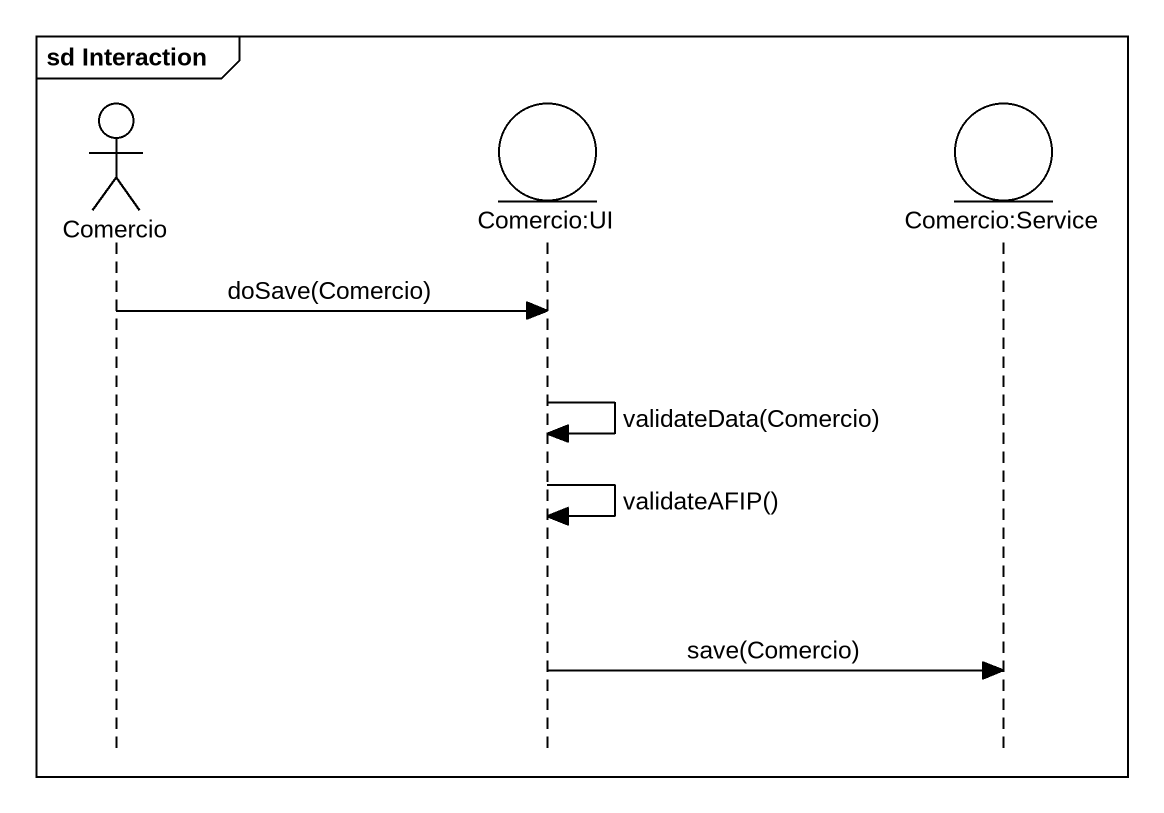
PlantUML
@startuml
mainframe sd Interaction
hide footbox
actor Comercio
entity "Comercio:UI" as Comercio_UI
entity "Comercio:Service" as Comercio_Service

Comercio -> Comercio_UI : doSave(Comercio)
Comercio_UI -> Comercio_UI : validateData(Comercio)
Comercio_UI -> Comercio_UI : validateAFIP()
Comercio_UI -> Comercio_Service : save(Comercio)
@enduml
